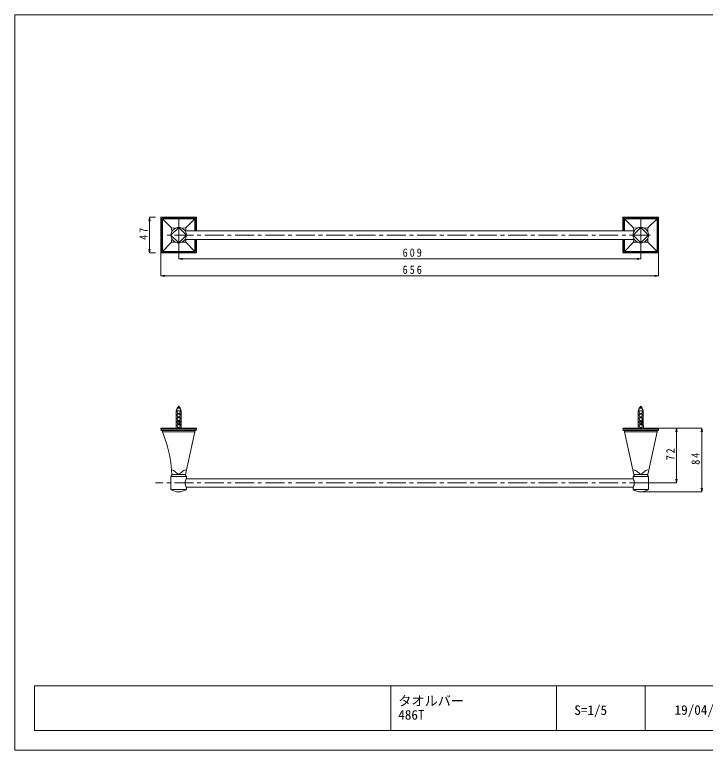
# Model space of a CAD drawing. Units: millimetres, scale not verified. Extents: x -696 to 675, y -474 to 496.
# Drawn here: x -696 to 214, y -474 to 496 of the extents above; entities that cross this region are included whole.
import ezdxf
from ezdxf.enums import TextEntityAlignment as Align

# ---------------------------------------------------------------- set-up
doc = ezdxf.new("R2010")
doc.units = ezdxf.units.MM
doc.header["$LTSCALE"] = 5
doc.linetypes.add('CHAIN1', pattern=[8, 5, -1, 1, -1])
for name, color, linetype, lineweight in [('0-0_0', 7, 'Continuous', 5), ('0-1_レイヤー_1', 7, 'Continuous', 5), ('F-0', 7, 'Continuous', 5)]:
    doc.layers.add(name, color=color, linetype=linetype, lineweight=lineweight)
doc.styles.add('ＭＳ ゴシック', font='')
doc.styles.get('ＭＳ ゴシック').set_extended_font_data('MS Gothic')

msp = doc.modelspace()

# ---------------------------------------------------------------- linework, layer by layer
at = {"layer": '0-0_0'}
for p, q in [((-503.159, 182.034), (-503.159, 228.263)), ((-503.159, 228.263), (-502.778, 227.921)), ((-502.757, 228.644), (-503.118, 228.284)), ((-502.778, 228.644), (-456.549, 228.644)), ((-502.778, 228.644), (-502.438, 228.263)), ((-502.778, 227.923), (-502.778, 182.416)), ((-502.778, 227.923), (-456.507, 227.923)), ((-502.438, 228.263), (-502.438, 182.078)), ((-456.847, 228.263), (-502.438, 228.263)), ((-501.126, 183.686), (-501.126, 226.612)), ((-458.2, 226.612), (-501.126, 226.612)), ((-501.126, 226.612), (-489.103, 214.588)), ((-479.663, 205.149), (-479.663, 226.612)), ((-458.2, 226.612), (-470.224, 214.588)), ((-458.2, 210.693), (-458.2, 226.612)), ((-456.549, 228.644), (-456.847, 228.263)), ((-456.847, 210.693), (-456.847, 228.263)), ((-456.167, 228.286), (-456.528, 228.644)), ((-456.167, 228.263), (-456.507, 227.921)), ((-456.507, 210.693), (-456.507, 227.923)), ((-456.167, 210.693), (-456.167, 228.263)), ((105.85, 210.693), (105.85, 228.263)), ((105.85, 228.263), (106.19, 227.921)), ((106.254, 228.644), (105.896, 228.284)), ((106.19, 227.923), (152.501, 227.923)), ((106.19, 227.923), (106.19, 210.693)), ((106.231, 228.644), (152.46, 228.644)), ((106.231, 228.644), (106.571, 228.263)), ((152.125, 228.263), (106.571, 228.263)), ((106.571, 228.263), (106.571, 210.693)), ((150.811, 226.612), (107.885, 226.612)), ((107.885, 210.693), (107.885, 226.612)), ((107.885, 226.612), (119.906, 214.588)), ((129.345, 205.149), (129.345, 226.612)), ((150.811, 226.612), (138.785, 214.588)), ((150.811, 183.686), (150.811, 226.612)), ((152.46, 228.644), (152.125, 228.263)), ((152.125, 182.078), (152.125, 228.263)), ((152.841, 228.286), (152.483, 228.644)), ((152.841, 228.263), (152.501, 227.921)), ((152.501, 182.416), (152.501, 227.923)), ((152.841, 182.034), (152.841, 228.263)), ((-475.474, 214.377), (-470.224, 214.588)), ((-470.306, 210.693), (-470.224, 214.588)), ((119.906, 214.588), (120.034, 210.693)), ((119.906, 214.588), (125.197, 214.377)), ((-479.663, 205.149), (-479.663, 197.994)), ((-471.156, 210.693), (120.838, 210.693)), ((129.345, 205.149), (129.345, 192.448)), ((139.676, 205.149), (142.046, 205.149)), ((-489.103, 195.709), (-501.126, 183.686)), ((-489.103, 195.709), (-488.892, 200.96)), ((-483.811, 195.879), (-489.103, 195.709)), ((-481.696, 195.158), (-481.696, 195.117)), ((-481.696, 195.117), (-481.441, 194.862)), ((-481.696, 195.117), (-481.315, 195.117)), ((-481.441, 195.117), (-481.441, 194.862)), ((-481.441, 194.862), (-477.886, 194.862)), ((-481.441, 194.862), (-477.886, 194.862)), ((-477.97, 195.117), (-477.633, 195.117)), ((-477.886, 195.117), (-477.886, 194.862)), ((-477.633, 195.117), (-477.886, 194.862)), ((-477.633, 195.158), (-477.633, 195.117)), ((-470.224, 195.709), (-475.474, 195.879)), ((-471.156, 199.561), (120.838, 199.561)), ((-470.224, 195.709), (-470.306, 199.561)), ((-470.224, 195.709), (-458.2, 183.686)), ((-458.2, 183.686), (-458.2, 199.561)), ((-456.847, 182.078), (-456.847, 199.561)), ((-456.507, 182.416), (-456.507, 199.561)), ((-456.167, 182.034), (-456.167, 199.561)), ((105.85, 182.034), (105.85, 199.561)), ((106.19, 199.561), (106.19, 182.416)), ((106.571, 199.561), (106.571, 182.078)), ((107.885, 183.686), (107.885, 199.561)), ((119.906, 195.709), (107.885, 183.686)), ((120.034, 199.561), (119.906, 195.709)), ((125.197, 195.879), (119.906, 195.709)), ((127.315, 195.158), (127.315, 195.117)), ((127.315, 195.117), (127.696, 195.117)), ((127.315, 195.117), (127.568, 194.862)), ((127.568, 195.117), (127.568, 194.862)), ((127.568, 194.862), (131.123, 194.862)), ((127.568, 194.862), (131.123, 194.862)), ((130.999, 195.117), (131.38, 195.117)), ((131.38, 195.117), (131.123, 194.862)), ((131.123, 195.117), (131.123, 194.862)), ((131.38, 195.158), (131.38, 195.117)), ((138.785, 195.709), (133.493, 195.879)), ((138.62, 200.96), (138.785, 195.709)), ((138.785, 195.709), (150.811, 183.686)), ((-502.778, 182.416), (-503.159, 182.034)), ((-503.118, 182.057), (-502.757, 181.697)), ((-502.778, 182.416), (-456.507, 182.416)), ((-502.438, 182.078), (-502.778, 181.653)), ((-502.778, 181.653), (-456.549, 181.653)), ((-502.438, 182.078), (-456.847, 182.078)), ((-458.2, 183.686), (-501.126, 183.686)), ((-456.847, 182.078), (-456.549, 181.653)), ((-456.528, 181.697), (-456.167, 182.057)), ((-456.507, 182.416), (-456.165, 182.034)), ((106.19, 182.416), (105.85, 182.034)), ((105.896, 182.057), (106.254, 181.697)), ((106.19, 182.416), (152.501, 182.416)), ((106.571, 182.078), (106.231, 181.653)), ((106.231, 181.653), (152.46, 181.653)), ((106.571, 182.078), (152.125, 182.078)), ((150.811, 183.686), (107.885, 183.686)), ((152.125, 182.078), (152.46, 181.653)), ((152.483, 181.697), (152.841, 182.057)), ((152.501, 182.416), (152.841, 182.034)), ((-482.966, -45.282), (-482.966, -26.275)), ((-482.966, -26.275), (-476.319, -26.275)), ((-482.348, -25.251), (-482.952, -26.248)), ((-481.652, -23.735), (-482.5, -25.258)), ((-482.373, -25.258), (-482.5, -25.258)), ((-479.663, -20.433), (-481.652, -22.803)), ((-481.652, -22.803), (-481.652, -23.735)), ((-481.652, -22.803), (-477.633, -22.803)), ((-478.138, -22.21), (-481.147, -22.21)), ((-479.663, -20.433), (-477.633, -22.803)), ((-477.633, -22.803), (-477.633, -23.735)), ((-477.633, -23.735), (-476.785, -25.258)), ((-476.319, -26.275), (-476.955, -25.258)), ((-476.785, -25.258), (-476.953, -25.258)), ((-476.319, -45.282), (-476.319, -26.275)), ((126.043, -26.275), (132.648, -26.275)), ((126.043, -45.282), (126.043, -26.275)), ((126.663, -25.251), (126.061, -26.248)), ((127.356, -23.735), (126.47, -25.258)), ((126.635, -25.258), (126.47, -25.258)), ((129.345, -20.433), (127.356, -22.803)), ((127.356, -22.803), (131.334, -22.803)), ((127.356, -22.803), (127.356, -23.735)), ((130.829, -22.21), (127.866, -22.21)), ((129.345, -20.433), (131.334, -22.803)), ((131.334, -22.803), (131.334, -23.735)), ((131.334, -23.735), (132.226, -25.258)), ((132.226, -25.258), (132.056, -25.258)), ((132.671, -26.234), (132.065, -25.24)), ((132.648, -45.282), (132.648, -26.275)), ((-481.863, -30.846), (-477.422, -30.846)), ((-481.863, -35.461), (-477.422, -35.461)), ((-481.06, -29.872), (-478.267, -29.872)), ((-481.06, -34.446), (-478.267, -34.446)), ((127.145, -30.846), (131.55, -30.846)), ((127.145, -35.461), (131.55, -35.461)), ((127.949, -29.872), (130.742, -29.872)), ((127.949, -34.446), (130.742, -34.446)), ((-483.092, -49.347), (-483.092, -45.282)), ((-483.092, -45.282), (-482.966, -45.282)), ((-481.863, -40.073), (-479.663, -40.073)), ((-481.863, -44.648), (-477.422, -44.648)), ((-481.06, -39.058), (-478.267, -39.058)), ((-481.06, -43.674), (-478.267, -43.674)), ((-481.06, -48.245), (-478.267, -48.245)), ((-479.833, -44.648), (-479.833, -43.674)), ((-479.663, -43.252), (-479.663, -39.651)), ((-479.622, -43.229), (-479.431, -43.417)), ((-479.452, -43.463), (-479.452, -39.357)), ((-479.452, -42.531), (-478.648, -42.531)), ((-479.452, -43.463), (-478.648, -43.463)), ((-478.648, -39.228), (-478.648, -43.463)), ((-478.625, -43.417), (-478.437, -43.229)), ((-478.437, -39.439), (-478.437, -43.252)), ((-478.437, -40.073), (-477.422, -40.073)), ((-476.319, -45.282), (-476.193, -45.282)), ((-476.193, -49.347), (-476.193, -45.282)), ((125.919, -45.282), (126.043, -45.282)), ((125.919, -49.347), (125.919, -45.282)), ((127.145, -40.073), (129.345, -40.073)), ((127.145, -44.648), (131.55, -44.648)), ((127.949, -39.058), (130.742, -39.058)), ((127.949, -43.674), (130.742, -43.674)), ((127.949, -48.245), (130.742, -48.245)), ((129.134, -44.648), (129.134, -43.674)), ((129.345, -43.252), (129.345, -39.651)), ((129.387, -43.229), (129.58, -43.417)), ((129.557, -43.463), (129.557, -39.357)), ((129.557, -42.531), (130.365, -42.531)), ((129.557, -43.463), (130.365, -43.463)), ((130.365, -39.228), (130.365, -43.463)), ((130.384, -43.417), (130.576, -43.229)), ((130.531, -39.439), (130.531, -43.252)), ((130.531, -40.073), (131.55, -40.073)), ((132.648, -45.282), (132.818, -45.282)), ((132.818, -49.347), (132.818, -45.282)), ((-503.159, -49.347), (-503.159, -50.11)), ((-503.159, -49.347), (-456.167, -49.347)), ((-503.159, -50.11), (-456.167, -50.11)), ((-503.118, -50.087), (-502.768, -51.874)), ((-502.778, -49.347), (-502.778, -50.11)), ((-502.75, -51.874), (-502.419, -52.099)), ((-502.736, -50.082), (-502.415, -51.878)), ((-502.438, -51.929), (-502.438, -52.14)), ((-456.847, -51.929), (-502.438, -51.929)), ((-456.847, -52.14), (-502.438, -52.14)), ((-501.126, -54.171), (-501.126, -52.14)), ((-458.2, -54.171), (-501.126, -54.171)), ((-497.105, -49.049), (-497.401, -49.347)), ((-494.819, -49.049), (-497.105, -49.049)), ((-494.819, -49.049), (-494.482, -49.347)), ((-458.147, -54.161), (-470.467, -110.289)), ((-464.466, -49.049), (-464.803, -49.347)), ((-462.18, -49.049), (-464.466, -49.049)), ((-462.18, -49.049), (-461.882, -49.347)), ((-458.2, -54.171), (-458.2, -52.14)), ((-456.847, -51.929), (-456.847, -52.14)), ((-456.829, -51.878), (-456.507, -50.082)), ((-456.824, -52.099), (-456.491, -51.874)), ((-456.549, -49.347), (-456.549, -50.11)), ((-456.475, -51.874), (-456.126, -50.087)), ((-456.167, -49.347), (-456.167, -50.11)), ((105.85, -49.347), (152.841, -49.347)), ((105.85, -49.347), (105.85, -50.11)), ((152.841, -50.11), (105.854, -50.11)), ((105.896, -50.087), (106.245, -51.874)), ((106.231, -49.347), (106.231, -50.11)), ((106.231, -50.082), (106.557, -51.878)), ((106.259, -51.874), (106.594, -52.099)), ((152.125, -51.929), (106.571, -51.929)), ((106.571, -51.929), (106.571, -52.14)), ((152.125, -52.14), (106.571, -52.14)), ((120.191, -110.275), (107.866, -54.148)), ((107.885, -54.171), (107.885, -52.14)), ((150.811, -54.171), (107.885, -54.171)), ((111.904, -49.049), (111.569, -49.347)), ((114.191, -49.049), (111.904, -49.049)), ((114.191, -49.049), (114.49, -49.347)), ((150.861, -54.161), (138.542, -110.289)), ((144.504, -49.049), (144.205, -49.347)), ((146.787, -49.049), (144.504, -49.049)), ((146.787, -49.049), (147.127, -49.347)), ((150.811, -54.171), (150.811, -52.14)), ((152.125, -51.929), (152.125, -52.14)), ((152.143, -52.099), (152.478, -51.874)), ((152.18, -51.878), (152.501, -50.082)), ((152.46, -49.347), (152.46, -50.11)), ((152.492, -51.874), (152.841, -50.087)), ((152.841, -49.347), (152.841, -50.11)), ((-489.824, -112.848), (-487.665, -110.308)), ((-489.824, -130.161), (-489.824, -112.848)), ((-489.824, -112.848), (-469.502, -112.848)), ((-470.52, -110.308), (-488.809, -110.308)), ((-469.502, -112.848), (-471.62, -110.308)), ((-469.502, -115.728), (-469.59, -115.889)), ((-469.59, -115.935), (119.313, -115.935)), ((-469.502, -115.723), (-469.502, -112.848)), ((-469.502, -115.769), (-469.502, -115.723)), ((119.185, -112.848), (121.302, -110.308)), ((119.185, -112.848), (139.506, -112.848)), ((119.185, -115.723), (119.185, -112.848)), ((119.185, -115.723), (119.185, -115.769)), ((119.304, -115.884), (119.217, -115.723)), ((138.491, -110.308), (120.204, -110.308)), ((139.506, -112.848), (137.389, -110.308)), ((139.506, -130.161), (139.506, -112.848)), ((-489.824, -130.161), (-469.502, -130.161)), ((-489.792, -130.096), (-469.493, -130.096)), ((-469.59, -127.069), (119.313, -127.069)), ((-469.571, -127.037), (-469.486, -127.189)), ((-469.502, -127.239), (-469.502, -127.198)), ((-469.502, -130.161), (-469.502, -127.239)), ((119.231, -127.198), (119.185, -127.239)), ((119.185, -130.161), (119.185, -127.239)), ((119.185, -130.161), (139.506, -130.161)), ((119.212, -127.189), (119.295, -127.037)), ((119.217, -130.096), (139.515, -130.096))]:
    msp.add_line(p, q, dxfattribs=at)
for points in [[(-502.438, 228.263), (-502.69, 228.135), (-502.778, 227.921)], [(-456.507, 227.923), (-456.634, 228.135), (-456.847, 228.263)], [(106.571, 228.263), (106.318, 228.178), (106.19, 227.921)], [(152.501, 227.923), (152.377, 228.178), (152.125, 228.263)], [(-488.892, 209.297), (-489.103, 214.588), (-483.811, 214.377)], [(133.493, 214.377), (138.785, 214.588), (138.62, 209.297)], [(-502.438, 182.078), (-502.651, 182.204), (-502.778, 182.416)], [(-456.507, 182.416), (-456.634, 182.204), (-456.847, 182.078)], [(106.571, 182.078), (106.318, 182.204), (106.19, 182.416)], [(152.501, 182.416), (152.377, 182.204), (152.125, 182.078)], [(-481.863, -26.275), (-481.611, -27.631), (-481.315, -28.857), (-481.06, -29.872)], [(-478.267, -29.872), (-477.97, -28.857), (-477.674, -27.631), (-477.422, -26.275)], [(127.145, -26.275), (127.398, -27.631), (127.655, -28.857), (127.949, -29.872)], [(130.742, -29.872), (131.04, -28.857), (131.293, -27.631), (131.55, -26.275)], [(-481.863, -30.846), (-481.611, -32.241), (-481.315, -33.426), (-481.06, -34.446)], [(-481.863, -35.461), (-481.611, -36.858), (-481.315, -38.043), (-481.06, -39.058)], [(-478.267, -34.446), (-477.97, -33.426), (-477.674, -32.241), (-477.422, -30.846)], [(-478.267, -39.058), (-477.97, -38.043), (-477.674, -36.858), (-477.422, -35.461)], [(127.145, -30.846), (127.398, -32.241), (127.655, -33.426), (127.949, -34.446)], [(127.145, -35.461), (127.398, -36.858), (127.655, -38.043), (127.949, -39.058)], [(130.742, -34.446), (131.04, -33.426), (131.293, -32.241), (131.55, -30.846)], [(130.742, -39.058), (131.04, -38.043), (131.293, -36.858), (131.55, -35.461)], [(-481.863, -40.073), (-481.611, -41.428), (-481.315, -42.655), (-481.06, -43.674)], [(-481.863, -44.648), (-481.611, -46.045), (-481.315, -47.23), (-481.06, -48.245)], [(-479.663, -39.651), (-479.581, -39.439), (-479.452, -39.357)], [(-479.663, -42.655), (-479.581, -42.572), (-479.452, -42.531)], [(-479.452, -39.357), (-479.029, -39.311), (-478.648, -39.228)], [(-478.648, -39.228), (-478.478, -39.269), (-478.437, -39.439)], [(-478.437, -42.655), (-478.519, -42.572), (-478.648, -42.531)], [(-478.267, -48.245), (-477.97, -47.23), (-477.674, -46.045), (-477.422, -44.648), (-477.844, -44.097), (-478.267, -43.674), (-477.97, -42.655), (-477.674, -41.428), (-477.422, -40.073)], [(127.145, -40.073), (127.398, -41.428), (127.655, -42.655), (127.949, -43.674)], [(127.145, -44.648), (127.398, -46.045), (127.655, -47.23), (127.949, -48.245)], [(129.345, -39.651), (129.387, -39.439), (129.557, -39.357)], [(129.345, -42.655), (129.433, -42.572), (129.557, -42.531)], [(129.557, -39.357), (129.938, -39.311), (130.365, -39.228)], [(130.365, -39.228), (130.489, -39.269), (130.531, -39.439)], [(130.531, -42.655), (130.489, -42.572), (130.365, -42.531)], [(130.742, -48.245), (131.04, -47.23), (131.293, -46.045), (131.55, -44.648), (131.169, -44.097), (130.742, -43.674), (131.04, -42.655), (131.293, -41.428), (131.55, -40.073)], [(-502.438, -51.929), (-502.608, -51.97), (-502.778, -51.929)], [(-488.809, -110.308), (-489.02, -105.057), (-489.443, -99.848), (-490.035, -94.602), (-490.798, -89.393), (-491.73, -84.23), (-492.874, -79.104), (-494.183, -74.028), (-495.667, -68.989), (-497.316, -63.991), (-499.137, -59.04), (-501.126, -54.171)], [(-456.507, -51.929), (-456.677, -51.97), (-456.847, -51.929)], [(106.571, -51.929), (106.36, -51.97), (106.19, -51.929)], [(152.501, -51.929), (152.336, -51.97), (152.125, -51.929)], [(-489.103, -103.955), (-487.791, -104.547), (-486.521, -105.227), (-485.295, -105.944), (-484.11, -106.794), (-481.907, -108.613), (-480.848, -109.545), (-480.297, -110.009), (-480.003, -110.22), (-479.663, -110.308), (-479.321, -110.22), (-479.027, -110.009), (-478.478, -109.545), (-477.378, -108.613), (-475.175, -106.794), (-473.99, -105.944), (-472.764, -105.227), (-471.535, -104.547), (-470.224, -103.955)], [(119.906, -103.955), (121.22, -104.547), (122.487, -105.227), (123.718, -105.944), (124.858, -106.794), (127.104, -108.613), (128.16, -109.545), (128.711, -110.009), (129.01, -110.22), (129.345, -110.308), (129.685, -110.22), (129.984, -110.009), (130.531, -109.545), (131.633, -108.613), (133.833, -106.794), (134.977, -105.944), (136.203, -105.227), (137.476, -104.547), (138.785, -103.955)], [(-469.59, -127.069), (-470.265, -125.76), (-470.775, -124.359), (-471.156, -122.963), (-471.28, -121.484), (-471.156, -120.041), (-470.775, -118.603), (-470.265, -117.248), (-469.59, -115.935)], [(119.313, -115.935), (119.947, -117.248), (120.498, -118.603), (120.838, -120.041), (120.967, -121.484), (120.838, -122.963), (120.498, -124.359), (119.947, -125.76), (119.313, -127.069)]]:
    msp.add_lwpolyline(points, dxfattribs=at)
for points in [[(-479.643, 215.31), (-489.785, 205.169), (-479.643, 195.032), (-469.502, 205.169)], [(129.368, 215.31), (119.231, 205.169), (129.368, 195.032), (139.506, 205.169)]]:
    msp.add_lwpolyline(points, close=True, dxfattribs=at)
for centre, radius in [((-479.663, 205.149), 10.135), ((129.345, 205.149), 10.178)]:
    msp.add_circle(centre, radius, dxfattribs=at)
for centre in [(-479.663, -114.481), (129.345, -114.481)]:
    msp.add_arc(centre, 18.684, 237.05629, 302.94371, dxfattribs=at)
at = {"layer": '0-1_レイヤー_1'}
for p, q in [((-518.03, 228.644), (-518.899, 223.72)), ((-518.03, 228.644), (-518.03, 181.653)), ((-518.03, 228.644), (-517.162, 223.72)), ((-518.03, 228.644), (-510.187, 228.644)), ((-479.663, 173.965), (-479.663, 197.994)), ((-518.03, 181.653), (-518.899, 186.577)), ((-518.03, 181.653), (-517.162, 186.577)), ((129.345, 173.965), (129.345, 192.448)), ((-518.03, 181.653), (-510.187, 181.653)), ((-503.159, 151.416), (-503.159, 182.416)), ((-479.663, 173.965), (-474.739, 174.833)), ((129.345, 173.965), (124.421, 174.833)), ((152.841, 151.416), (152.841, 182.034)), ((-479.663, 173.965), (129.345, 173.965)), ((-479.663, 173.965), (-474.739, 173.096)), ((129.345, 173.965), (124.421, 173.096)), ((-503.159, 151.416), (-498.235, 152.284)), ((152.841, 151.416), (-503.159, 151.416)), ((-503.159, 151.416), (-498.235, 150.547)), ((152.841, 151.416), (147.917, 152.284)), ((152.841, 151.416), (147.917, 150.547)), ((176.414, -49.347), (152.841, -49.347)), ((176.414, -49.347), (175.546, -54.271)), ((176.414, -49.347), (176.414, -121.484)), ((176.414, -49.347), (177.282, -54.271)), ((209.747, -49.347), (176.414, -49.347)), ((209.747, -49.347), (208.879, -54.271)), ((209.747, -49.347), (209.747, -133.165)), ((209.747, -49.347), (210.616, -54.271)), ((176.414, -121.484), (139.676, -121.484)), ((176.414, -121.484), (175.546, -116.56)), ((176.414, -121.484), (177.282, -116.56)), ((209.747, -133.165), (131.648, -133.165)), ((209.747, -133.165), (208.879, -128.241)), ((209.747, -133.165), (210.616, -128.241))]:
    msp.add_line(p, q, dxfattribs=at)
at = {"layer": '0-1_レイヤー_1', "linetype": 'CHAIN1'}
for p, q in [((139.676, 205.149), (-495.003, 205.149)), ((139.676, -121.484), (-510.276, -121.484))]:
    msp.add_line(p, q, dxfattribs=at)
at = {"layer": 'F-0'}
for p, q in [((-669.539, -388.912), (648.781, -388.912)), ((-669.539, -388.912), (-669.539, -447.684)), ((-200.22, -388.912), (-200.22, -447.684)), ((18.162, -388.912), (18.162, -447.684)), ((135.074, -388.912), (135.074, -447.684)), ((-669.539, -447.684), (648.781, -447.684))]:
    msp.add_line(p, q, dxfattribs=at)
msp.add_lwpolyline([(-695.751, 495.572), (675.082, 495.572), (675.082, -473.704), (-695.751, -473.704)], close=True, dxfattribs=at)

# ---------------------------------------------------------------- texts
at = {"layer": '0-1_レイヤー_1', "char_height": 11, "attachment_point": 7, "rotation": 90, "style": 'ＭＳ ゴシック'}
for s, insert in [('\\T1.36;\\W0.9;47', (-520.53, 198.899)), ('\\T1.36;\\W0.9;72', (173.914, -91.666)), ('\\T1.36;\\W0.9;84', (207.247, -97.506))]:
    msp.add_mtext(s, dxfattribs=dict(at, insert=insert))
at = {"layer": '0-1_レイヤー_1', "char_height": 11, "attachment_point": 7, "style": 'ＭＳ ゴシック'}
for s, insert in [('\\T1.38;\\W0.9;609', (-184.534, 176.465)), ('\\T1.38;\\W0.9;656', (-184.534, 153.916))]:
    msp.add_mtext(s, dxfattribs=dict(at, insert=insert))
at = {"layer": 'F-0', "style": 'ＭＳ ゴシック'}
for s, p in [('タオルバー', (-190.235, -418.702)), ('S=1/5', (41.794, -430.923)), ('19/04/18', (173.952, -430.712)), ('486T', (-190.235, -437.118))]:
    msp.add_text(s, height=12.69, dxfattribs=at).set_placement(p, align=Align.BOTTOM_LEFT)

doc.saveas('drawing.dxf')
